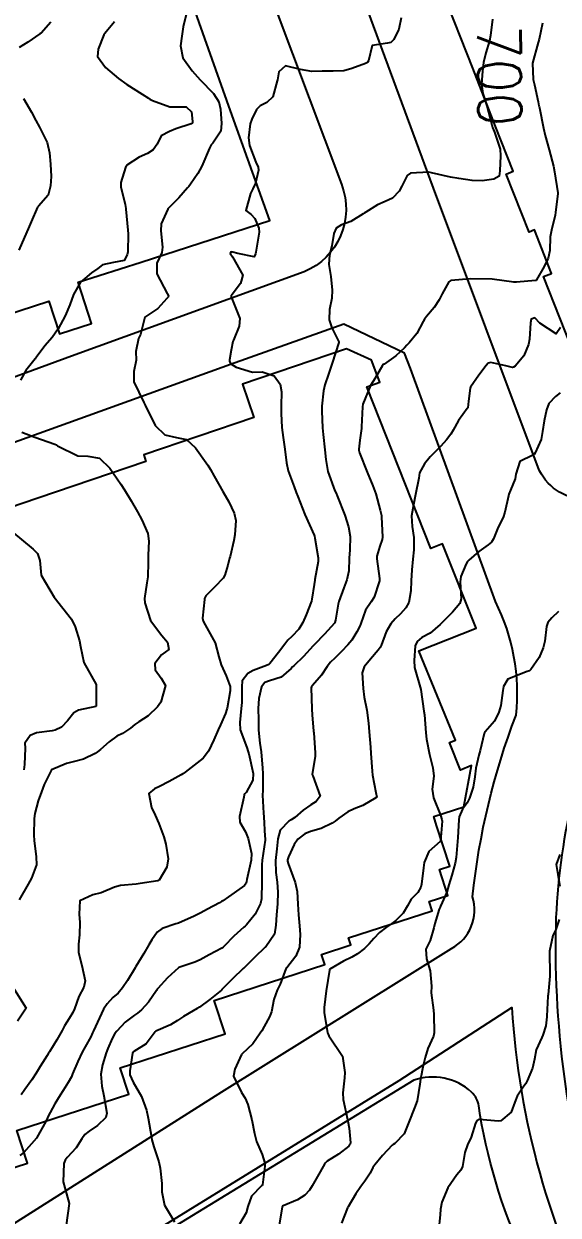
# Model space of a CAD drawing. Header units: metres. Extents: x 286371 to 293043, y 7462578 to 7466404.
# Drawn here: x 289746.4 to 289795.7, y 7464667.4 to 7464777.5 of the extents above; entities that cross this region are included whole.
import ezdxf
from ezdxf.enums import TextEntityAlignment as Align

# ---------------------------------------------------------------- set-up
doc = ezdxf.new("R2010")
doc.units = ezdxf.units.M
doc.header["$MEASUREMENT"] = 0
for name, color, linetype in [('Canteiro', 45, 'Continuous'), ('Cotas', 45, 'Continuous'), ('Curvas de Nivel 1m', 11, 'Continuous'), ('Curvas de Nivel 5m', 15, 'Continuous'), ('Edificações', 30, 'Continuous'), ('Vias primárias', 230, 'Continuous')]:
    doc.layers.add(name, color=color, linetype=linetype)
doc.styles.add('Style-STANDARD', font='STANDARD.shx')

msp = doc.modelspace()

# ---------------------------------------------------------------- linework, layer by layer
at = {"layer": 'Canteiro'}
msp.add_lwpolyline([(289782.35, 7464679.9), (289752.47, 7464661.6, 0.214546), (289751.17, 7464659.7, 0.307608), (289754.6, 7464652.02), (289790.71, 7464642.87, 0.535976), (289798.74, 7464650.15), (289792.47, 7464663.76, -0.07127), (289788.36, 7464677.54, 0.172882), (289787.69, 7464678.8, 0.274493)], format="xyb", close=True, dxfattribs=at)
at = {"layer": 'Curvas de Nivel 1m', "flags": 128}
for points, elevation in [([(289781.18, 7464778.04), (289780.99, 7464777), (289780.53, 7464776.05), (289780.23, 7464775.75), (289779.93, 7464775.7), (289778.53, 7464775.48), (289778.18, 7464774.08), (289778.07, 7464773.91), (289777.9, 7464773.82), (289776.64, 7464773.36), (289775.89, 7464773.15), (289774.92, 7464773.1), (289773.89, 7464773.12), (289772.96, 7464773.09), (289771.89, 7464773.25), (289770.5, 7464773.59), (289769.89, 7464773.06), (289769.77, 7464772.31), (289769.74, 7464772.21), (289769.33, 7464770.73), (289768.79, 7464770.22), (289768.17, 7464769.9), (289767.83, 7464769.57), (289767.4, 7464768.67), (289767.26, 7464768.24), (289767.09, 7464766.95), (289767.2, 7464766.24), (289767.76, 7464764.71), (289767.98, 7464764.23), (289768.02, 7464763.97), (289767.73, 7464762.77), (289767.51, 7464762.24), (289767.28, 7464761.8), (289766.84, 7464760.25), (289767.33, 7464759.88), (289767.68, 7464759.5), (289768.05, 7464758.62), (289768.08, 7464758.24), (289767.77, 7464756.38), (289767.74, 7464756.24), (289767.63, 7464755.96), (289766.1, 7464756.27), (289765.64, 7464756.4), (289765.49, 7464756.42), (289765.39, 7464756.28), (289765.63, 7464755.97), (289766.56, 7464754.26), (289766.36, 7464753.49), (289765.58, 7464752.49), (289765.49, 7464752.36), (289765.51, 7464752.28), (289765.57, 7464752.11), (289766.3, 7464750.26), (289766.24, 7464749.55), (289765.7, 7464748.27), (289765.66, 7464748.13), (289765.5, 7464747.34), (289765.33, 7464746.43), (289765.33, 7464746.28), (289765.47, 7464746.08), (289765.96, 7464745.78), (289767.46, 7464745.3), (289768.36, 7464745.33), (289769.46, 7464744.96), (289770.03, 7464744.21), (289770.14, 7464743.49), (289770.1, 7464742.2), (289770.12, 7464741.49), (289770.19, 7464740.2), (289770.3, 7464739.27), (289770.45, 7464738.2), (289770.61, 7464736.92), (289770.77, 7464736.19), (289771.3, 7464734.7), (289771.51, 7464734.18), (289771.65, 7464733.82), (289772.31, 7464732.17), (289773.15, 7464730.24), (289773.19, 7464730.16), (289773.23, 7464729.96), (289773.53, 7464728.15), (289773.52, 7464727.83), (289773.23, 7464726.15), (289773.22, 7464726.1), (289773.17, 7464725.7), (289772.96, 7464724.35), (289772.91, 7464724.16), (289772.41, 7464722.88), (289772.11, 7464722.17), (289771.73, 7464721.55), (289771.09, 7464720.9), (289770.73, 7464720.55), (289770.46, 7464720.19), (289769.86, 7464719.42), (289769.06, 7464718.39), (289768.97, 7464718.3), (289768.76, 7464718.22), (289767.53, 7464717.75), (289767.04, 7464717.47), (289766.5, 7464716.79), (289766.47, 7464716.25), (289766.47, 7464714.78), (289766.42, 7464714.25), (289766.3, 7464712.93), (289766.34, 7464712.25), (289766.93, 7464710.63), (289767.07, 7464710.24), (289767.12, 7464710.04), (289767.52, 7464708.24), (289767.49, 7464707.63), (289766.87, 7464706.48), (289766.76, 7464706.35), (289766.71, 7464706.25), (289766.68, 7464706.06), (289766.27, 7464704.26), (289766.3, 7464703.73), (289766.81, 7464702.85), (289767.07, 7464702.24), (289767.37, 7464700.83), (289767.33, 7464700.24), (289766.93, 7464698.44), (289766.92, 7464698.25), (289766.89, 7464698.1), (289766.74, 7464697.87), (289765.78, 7464697.22), (289764.72, 7464696.47), (289764.6, 7464696.4), (289764.41, 7464696.29), (289763.32, 7464695.69), (289762.7, 7464695.36), (289762.01, 7464695.01), (289760.69, 7464694.44), (289760.62, 7464694.41), (289760.39, 7464694.35), (289759.13, 7464693.92), (289758.67, 7464693.58), (289758.17, 7464692.88), (289757.88, 7464692.39), (289757.43, 7464691.61), (289756.69, 7464690.4), (289756.66, 7464690.36), (289756.62, 7464690.29), (289755.91, 7464689.11), (289755.47, 7464688.42), (289755.06, 7464687.95), (289754.58, 7464687.53), (289754.05, 7464686.96), (289753.72, 7464686.45), (289753.33, 7464685.67), (289752.78, 7464684.46), (289752.7, 7464684.29), (289752.53, 7464683.92), (289752.01, 7464682.97), (289751.75, 7464682.48), (289751.33, 7464681.64), (289750.86, 7464680.49), (289750.75, 7464680.21), (289750.46, 7464679.69), (289749.99, 7464678.96), (289749.7, 7464678.51), (289749.23, 7464677.72), (289748.58, 7464676.52), (289748.53, 7464676.41), (289748.41, 7464676.15), (289747.52, 7464674.54), (289746.36, 7464673.21), (289745.99, 7464672.93)], 701), ([(289761.35, 7464778.33), (289761.07, 7464777.21), (289760.94, 7464776.34), (289760.82, 7464775.44), (289761.03, 7464774.34), (289761.89, 7464773.15), (289762.63, 7464772.31), (289763.86, 7464771.06), (289764.36, 7464770.29), (289764.51, 7464769.61), (289764.61, 7464768.28), (289764.53, 7464767.56), (289763.79, 7464766.45), (289763.65, 7464766.3), (289763.49, 7464766.01), (289762.78, 7464764.32), (289762.41, 7464763.66), (289761.73, 7464762.66), (289761.59, 7464762.47), (289761.48, 7464762.34), (289760.65, 7464761.41), (289759.7, 7464760.44), (289759.66, 7464760.4), (289759.64, 7464760.37), (289759.04, 7464759.01), (289759, 7464758.37), (289759.16, 7464756.85), (289759.08, 7464756.37), (289758.64, 7464755.36), (289758.64, 7464754.38), (289759.58, 7464752.57), (289759.71, 7464752.36), (289759.69, 7464752.24), (289759.57, 7464752.1), (289758.74, 7464751.2), (289757.54, 7464750.39), (289757.13, 7464748.79), (289756.94, 7464748.4), (289756.7, 7464747.2), (289756.72, 7464746.41), (289756.5, 7464745.38), (289756.51, 7464744.41), (289757.42, 7464742.5), (289757.48, 7464742.39), (289757.55, 7464742.26), (289758.47, 7464740.38), (289759.37, 7464739.53), (289760.45, 7464739.27), (289761.37, 7464739.08), (289762.21, 7464738.32), (289763.33, 7464736.71), (289763.58, 7464736.3), (289763.92, 7464735.69), (289764.72, 7464734.28), (289765.28, 7464733.32), (289765.78, 7464732.27), (289765.92, 7464731.6), (289765.84, 7464730.27), (289765.75, 7464729.75), (289765.39, 7464728.27), (289765.35, 7464728.12), (289765.19, 7464727.48), (289764.91, 7464726.54), (289764.76, 7464726.28), (289763.99, 7464725.46), (289763.15, 7464724.63), (289763.04, 7464724.41), (289763.03, 7464724.31), (289762.85, 7464722.57), (289762.91, 7464722.31), (289763.11, 7464721.97), (289764.03, 7464720.29), (289764.35, 7464719), (289764.57, 7464718.28), (289765.04, 7464717.26), (289765.4, 7464716.27), (289765.42, 7464715.86), (289765.12, 7464714.27), (289765.1, 7464714.17), (289764.98, 7464713.78), (289764.51, 7464712.73), (289764.31, 7464712.28), (289763.91, 7464711.33), (289763.39, 7464710.3), (289762.91, 7464709.65), (289761.25, 7464708.34), (289761.03, 7464708.2), (289760.89, 7464708.11), (289759.76, 7464707.48), (289758.87, 7464707.04), (289758.43, 7464706.83), (289757.91, 7464706.39), (289758.15, 7464705.08), (289758.49, 7464704.38), (289758.82, 7464703.6), (289759.28, 7464702.37), (289759.47, 7464701.69), (289759.68, 7464700.36), (289759.55, 7464699.57), (289758.86, 7464698.37), (289758.78, 7464698.34), (289758.74, 7464698.33), (289757.08, 7464698.06), (289756.74, 7464698.01), (289755.29, 7464697.87), (289754.73, 7464697.72), (289753.48, 7464697.2), (289752.72, 7464697.01), (289751.51, 7464696.48), (289751.45, 7464695.23), (289751.52, 7464694.48), (289751.5, 7464693.32), (289751.39, 7464692.48), (289751.41, 7464691.71), (289751.71, 7464690.48), (289752.01, 7464689.07), (289751.88, 7464688.48), (289751.42, 7464687.64), (289751.02, 7464686.49), (289750.89, 7464686.15), (289750.55, 7464685.59), (289750.12, 7464684.92), (289749.89, 7464684.5), (289749.4, 7464683.63), (289748.71, 7464682.52), (289748.63, 7464682.39), (289748.5, 7464682.17), (289747.87, 7464681.15), (289747.49, 7464680.54), (289747.09, 7464679.92), (289746.45, 7464679.03), (289746.11, 7464678.56)], 702), ([(289748.84, 7464777.65), (289747.95, 7464776.63), (289747.9, 7464776.59), (289747.84, 7464776.55), (289746.71, 7464775.79), (289745.92, 7464775.29)], 704), ([(289754.73, 7464777.67), (289753.95, 7464776.73), (289753.82, 7464776.58), (289753.75, 7464776.46), (289753.23, 7464775.15), (289753.17, 7464774.47), (289753.89, 7464773.45), (289755.08, 7464772.44), (289755.87, 7464771.88), (289757.28, 7464770.98), (289757.85, 7464770.61), (289757.98, 7464770.53), (289758.22, 7464770.39), (289759.84, 7464769.81), (289761.33, 7464769.83), (289761.83, 7464769.34), (289761.94, 7464768.46), (289761.92, 7464768.33), (289761.81, 7464768.25), (289760.39, 7464767.77), (289759.8, 7464767.54), (289759.04, 7464767.14), (289758.66, 7464766.38), (289758.31, 7464765.85), (289757.77, 7464765.51), (289757.01, 7464765.16), (289755.85, 7464764.42), (289755.81, 7464764.36), (289755.75, 7464764.2), (289755.32, 7464762.84), (289755.31, 7464762.43), (289755.7, 7464760.78), (289755.76, 7464760.42), (289755.76, 7464760.35), (289755.97, 7464758.42), (289755.98, 7464758.09), (289755.95, 7464756.42), (289755.9, 7464756.15), (289755.62, 7464755.63), (289754.63, 7464755.43), (289753.62, 7464755.23), (289753.18, 7464754.89), (289752.59, 7464754.47), (289751.59, 7464753.61), (289750.94, 7464752.49), (289750.59, 7464751.53), (289750.17, 7464750.51), (289749.53, 7464749.3), (289748.96, 7464748.52), (289748.3, 7464747.73), (289747.49, 7464746.65), (289747.44, 7464746.59), (289747.41, 7464746.55), (289746.55, 7464745.47), (289746.04, 7464744.57)], 703), ([(289794.25, 7464777.54), (289793.94, 7464776.08), (289793.88, 7464775.84), (289793.85, 7464775.76), (289793.33, 7464773.85), (289793.39, 7464772.34), (289793.5, 7464771.85), (289793.85, 7464770.27), (289793.92, 7464769.92), (289793.94, 7464769.84), (289793.96, 7464769.72), (289794.33, 7464767.84), (289794.48, 7464767.16), (289794.85, 7464765.83), (289795.25, 7464764.32), (289795.35, 7464763.82), (289795.65, 7464761.88), (289795.65, 7464761.82), (289795.45, 7464760.06), (289795.41, 7464759.82), (289795.07, 7464758.41), (289794.96, 7464757.82), (289794.91, 7464756.55), (289794.78, 7464755.83), (289794.39, 7464755.06), (289793.7, 7464753.84), (289793.65, 7464753.78), (289793.59, 7464753.76), (289791.84, 7464753.63), (289791.59, 7464753.63), (289789.59, 7464753.9), (289787.59, 7464753.93), (289785.79, 7464753.76), (289785.59, 7464753.64), (289784.99, 7464752.55), (289784.69, 7464751.98), (289784.25, 7464751.29), (289783.54, 7464750.45), (289783.34, 7464750.2), (289783.23, 7464750), (289782.65, 7464748.88), (289781.94, 7464748.02), (289781.73, 7464747.8), (289781.5, 7464747.55), (289780.71, 7464746.81), (289779.62, 7464746.05), (289779.53, 7464746), (289779.47, 7464745.92), (289778.78, 7464744.74), (289778.36, 7464744.07), (289777.66, 7464742.34), (289777.62, 7464742.09), (289777.54, 7464740.25), (289777.53, 7464740.09), (289777.37, 7464739.02), (289777.27, 7464738.18), (289777.27, 7464738.1), (289777.35, 7464737.85), (289778.05, 7464736.08), (289778.58, 7464734.8), (289778.85, 7464734.07), (289779.27, 7464732.55), (289779.37, 7464732.06), (289779.39, 7464731.94), (289779.46, 7464730.06), (289779.43, 7464729.86), (289779.22, 7464729.22), (289778.96, 7464728.32), (289778.94, 7464728.07), (289779.18, 7464726.23), (289779.2, 7464726.06), (289779.2, 7464726.04), (289779.17, 7464725.94), (289778.7, 7464724.52), (289778.41, 7464724.08), (289777.9, 7464723.32), (289777.47, 7464722.09), (289777.37, 7464721.83), (289777.1, 7464721.32), (289776.64, 7464720.56), (289776.28, 7464720.11), (289775.68, 7464719.51), (289775.06, 7464718.9), (289774.66, 7464718.52), (289774.36, 7464718.13), (289773.85, 7464717.33), (289773.02, 7464716.36), (289772.92, 7464716.25), (289772.87, 7464716.16), (289772.94, 7464714.2), (289772.94, 7464714.16), (289772.98, 7464713.65), (289773.11, 7464712.15), (289773.12, 7464711.98), (289773.26, 7464710.15), (289773.24, 7464709.83), (289772.99, 7464708.15), (289773.03, 7464708.01), (289773.71, 7464706.14), (289773.34, 7464705.66), (289772.85, 7464705.35), (289772.16, 7464704.84), (289771.37, 7464704.18), (289771.05, 7464703.96), (289770.83, 7464703.83), (289770.02, 7464702.99), (289769.81, 7464702.2), (289769.71, 7464701.28), (289769.58, 7464700.2), (289769.63, 7464699.08), (289769.74, 7464698.2), (289769.81, 7464697.28), (289769.77, 7464696.2), (289769.68, 7464695.18), (289769.63, 7464694.21), (289769.49, 7464693.4), (289768.69, 7464692.22), (289768.67, 7464692.2), (289768.65, 7464692.19), (289767.66, 7464691.22), (289766.66, 7464690.25), (289766.65, 7464690.23), (289766.62, 7464690.22), (289765.63, 7464689.25), (289764.65, 7464688.28), (289764.63, 7464688.25), (289764.59, 7464688.22), (289763.54, 7464687.34), (289762.57, 7464686.64), (289762.36, 7464686.53), (289762, 7464686.32), (289761.11, 7464685.78), (289760.55, 7464685.42), (289759.89, 7464685.01), (289758.53, 7464684.42), (289758.5, 7464684.41), (289758.47, 7464684.38), (289757.65, 7464683.26), (289756.51, 7464682.56), (289756.42, 7464682.49), (289756.39, 7464682.41), (289756.13, 7464680.76), (289756.15, 7464680.41), (289756.46, 7464679.72), (289757.21, 7464678.39), (289757.68, 7464677.13), (289757.84, 7464676.38), (289758.14, 7464674.63), (289758.17, 7464674.38), (289758.37, 7464673.73), (289758.82, 7464672.37), (289758.93, 7464671.77), (289759.08, 7464670.36), (289759.08, 7464669.58), (289759.34, 7464668.36), (289760.26, 7464666.82)], 699), ([(289746.33, 7464770.57), (289747.07, 7464769.31), (289747.45, 7464768.55), (289747.8, 7464767.94), (289748.51, 7464766.53), (289748.73, 7464765.57), (289748.83, 7464764.53), (289748.87, 7464763.39), (289748.82, 7464762.53), (289748.59, 7464761.66), (289747.7, 7464760.64), (289747.65, 7464760.59), (289747.62, 7464760.55), (289747.03, 7464759.2), (289746.75, 7464758.56), (289746.43, 7464757.79), (289745.89, 7464756.57)], 704), ([(289795.92, 7464749.42), (289795.52, 7464748.85), (289794, 7464749.84), (289793.54, 7464750.33), (289793.19, 7464750.2), (289793.14, 7464749.85), (289793.03, 7464748.34), (289792.95, 7464747.85), (289792.53, 7464746.82), (289791.71, 7464745.87), (289791.58, 7464745.77), (289791.47, 7464745.74), (289790.87, 7464745.88), (289789.48, 7464746.21), (289789.24, 7464746.14), (289789.03, 7464745.91), (289788.36, 7464745.02), (289787.6, 7464743.93), (289787.56, 7464743.82), (289787.42, 7464742.62), (289787.34, 7464742.02), (289787.3, 7464741.94), (289786.5, 7464740.84), (289785.99, 7464739.96), (289785.77, 7464739.57), (289785.37, 7464739.04), (289784.86, 7464738.47), (289784.36, 7464737.98), (289783.86, 7464737.47), (289783.34, 7464736.83), (289782.9, 7464736), (289782.81, 7464735.5), (289782.53, 7464734.01), (289782.32, 7464733.05), (289782.16, 7464732.02), (289782.21, 7464731.06), (289782.36, 7464730.02), (289782.35, 7464728.88), (289782.26, 7464728.02), (289782.17, 7464727.03), (289782.13, 7464726.02), (289782.08, 7464725.1), (289781.91, 7464724.02), (289781.64, 7464723.52), (289781.12, 7464722.99), (289780.64, 7464722.52), (289780.23, 7464722.05), (289779.82, 7464721.33), (289779.34, 7464720.06), (289779.25, 7464719.88), (289779.07, 7464719.62), (289778.35, 7464718.79), (289777.77, 7464718.08), (289777.59, 7464717.53), (289777.67, 7464716.08), (289777.79, 7464715.29), (289778.03, 7464714.08), (289778.17, 7464712.87), (289778.24, 7464712.08), (289778.35, 7464710.65), (289778.4, 7464710.07), (289778.51, 7464708.46), (289778.56, 7464708.07), (289778.87, 7464706.49), (289778.94, 7464706.06), (289778.91, 7464706.02), (289778.86, 7464705.98), (289777.64, 7464705.29), (289776.85, 7464704.96), (289776.26, 7464704.69), (289775.44, 7464704.12), (289775.11, 7464703.84), (289774.83, 7464703.65), (289773.8, 7464703.16), (289772.81, 7464702.88), (289772.3, 7464702.67), (289771.64, 7464702.17), (289771.3, 7464701.67), (289770.78, 7464700.52), (289770.71, 7464700.25), (289770.71, 7464700.19), (289770.71, 7464700.12), (289770.77, 7464699.92), (289771.42, 7464698.17), (289771.59, 7464697.32), (289771.64, 7464696.17), (289771.7, 7464695.17), (289771.8, 7464694.17), (289771.87, 7464693.37), (289771.81, 7464692.18), (289771.46, 7464691.36), (289770.63, 7464690.28), (289770.58, 7464690.24), (289770.56, 7464690.2), (289770.02, 7464688.78), (289769.74, 7464688.21), (289769.44, 7464687.35), (289769.22, 7464686.21), (289769.03, 7464685.74), (289768.54, 7464684.86), (289768.32, 7464684.45), (289768.19, 7464684.23), (289767.49, 7464683.27), (289766.51, 7464682.32), (289766.47, 7464682.29), (289766.45, 7464682.26), (289765.84, 7464680.91), (289765.71, 7464680.27), (289766.44, 7464678.77), (289766.8, 7464678.25), (289767.03, 7464677.64), (289767.39, 7464676.24), (289767.64, 7464674.99), (289767.84, 7464674.23), (289768.36, 7464673.03), (289768.61, 7464672.22), (289768.61, 7464671.95), (289768.38, 7464670.22), (289768.35, 7464670.18), (289768.31, 7464670.15), (289767.36, 7464669.18), (289767.05, 7464668.24), (289766.88, 7464667.64), (289766.26, 7464666.61)], 698), ([(289795.86, 7464743.39), (289795.43, 7464743.07), (289794.82, 7464742.42), (289794.6, 7464741.83), (289794.41, 7464740.82), (289794.25, 7464739.83), (289794.11, 7464739.09), (289793.57, 7464737.84), (289793.48, 7464737.71), (289793.35, 7464737.65), (289792.16, 7464737.04), (289791.79, 7464735.87), (289791.72, 7464735.46), (289791.3, 7464734.39), (289791.14, 7464734.03), (289791.09, 7464733.88), (289790.78, 7464732.37), (289790.61, 7464731.88), (289790.16, 7464730.98), (289789.71, 7464729.9), (289789.53, 7464729.6), (289789.23, 7464729.35), (289788.38, 7464728.75), (289787.45, 7464727.93), (289787.33, 7464727.8), (289787.2, 7464727.59), (289786.7, 7464726.43), (289786.64, 7464725.95), (289786.74, 7464724.36), (289786.62, 7464723.95), (289785.94, 7464723.14), (289785.11, 7464722.3), (289784.95, 7464722.14), (289784.79, 7464721.98), (289783.88, 7464721.2), (289783.09, 7464720.78), (289782.67, 7464720.42), (289782.5, 7464720.01), (289782.4, 7464718.67), (289782.42, 7464718.01), (289783.01, 7464716), (289783.3, 7464714), (289783.34, 7464713.64), (289783.46, 7464712), (289783.54, 7464711.4), (289783.82, 7464709.99), (289784.13, 7464708.76), (289784.21, 7464707.98), (289784.07, 7464706.79), (289784.17, 7464705.98), (289784.84, 7464704.38), (289784.96, 7464703.97), (289784.97, 7464703.84), (289784.82, 7464701.97), (289784.8, 7464701.94), (289783.74, 7464701.04), (289783.33, 7464700), (289783.25, 7464699.52), (289783.07, 7464698), (289783.01, 7464697.73), (289782.73, 7464697.24), (289782.11, 7464696.62), (289781.77, 7464696.02), (289781.39, 7464695.34), (289780.69, 7464694.64), (289780.34, 7464694.39), (289779.83, 7464694.05), (289779.18, 7464693.55), (289778.67, 7464693), (289778.24, 7464692.49), (289777.8, 7464692.08), (289777.17, 7464691.57), (289776.64, 7464691.27), (289775.86, 7464690.88), (289774.62, 7464690.17), (289774.59, 7464690.13), (289774.57, 7464690.07), (289774.27, 7464688.14), (289774.08, 7464686.63), (289774.07, 7464686.14), (289774.4, 7464684.27), (289774.44, 7464684.14), (289774.53, 7464683.99), (289775.77, 7464682.12), (289775.98, 7464680.6), (289775.95, 7464680.11), (289775.82, 7464678.73), (289775.84, 7464678.11), (289776.23, 7464676.28), (289776.28, 7464676.11), (289776.39, 7464675.46), (289776.53, 7464674.1), (289776.49, 7464673.98), (289776.37, 7464673.82), (289775.42, 7464673.06), (289774.35, 7464672.41), (289774.2, 7464672.28), (289774.11, 7464672.14), (289773.46, 7464671.01), (289772.99, 7464670.15), (289772.74, 7464669.73), (289772.3, 7464669.29), (289771.62, 7464668.85), (289770.29, 7464668.28), (289770.23, 7464668.25), (289770.2, 7464668.2), (289769.94, 7464666.52)], 697), ([(289746.17, 7464739.77), (289747.38, 7464739.31), (289749.22, 7464738.66), (289749.37, 7464738.58), (289749.46, 7464738.51), (289751.34, 7464737.58), (289752.27, 7464737.54), (289753.34, 7464737.37), (289754.29, 7464736.44), (289755.3, 7464734.97), (289755.66, 7464734.42), (289756.26, 7464733.43), (289756.86, 7464732.4), (289757.25, 7464731.66), (289757.79, 7464730.39), (289757.91, 7464729.7), (289757.83, 7464728.39), (289757.83, 7464727.75), (289757.8, 7464726.39), (289757.7, 7464725.85), (289757.51, 7464724.39), (289757.53, 7464723.99), (289758.06, 7464722.38), (289759.09, 7464720.98), (289759.62, 7464720.36), (289759.73, 7464719.7), (289759.07, 7464719.18), (289758.44, 7464718.38), (289758.49, 7464717.82), (289759.03, 7464717.03), (289759.42, 7464716.36), (289759, 7464714.82), (289758.7, 7464714.38), (289757.83, 7464713.55), (289756.97, 7464713), (289756.61, 7464712.77), (289756.2, 7464712.42), (289755.46, 7464711.93), (289754.95, 7464711.67), (289754.23, 7464711.16), (289753.42, 7464710.46), (289753.15, 7464710.24), (289752.93, 7464710.09), (289751.85, 7464709.55), (289750.92, 7464709.3), (289750.28, 7464709.14), (289748.9, 7464708.56), (289748.88, 7464708.54), (289748.87, 7464708.52), (289748.22, 7464707.2), (289747.98, 7464706.54), (289747.69, 7464705.71), (289747.36, 7464704.55), (289747.31, 7464704.08), (289747.29, 7464702.55), (289747.31, 7464702.04), (289747.5, 7464700.54), (289747.52, 7464699.79), (289747.06, 7464698.55), (289746.74, 7464698), (289745.92, 7464696.57)], 703), ([(289745.23, 7464730.58), (289747.21, 7464728.96), (289747.6, 7464728.55), (289747.82, 7464727.92), (289747.96, 7464726.54), (289749.14, 7464724.52), (289750.75, 7464722.5), (289751.1, 7464721.78), (289751.49, 7464720.49), (289751.59, 7464719.97), (289751.88, 7464718.48), (289753.02, 7464716.46), (289753.02, 7464714.46), (289753.01, 7464714.44), (289752.99, 7464714.43), (289751.41, 7464714.07), (289750.98, 7464713.82), (289750.37, 7464713.11), (289749.84, 7464712.51), (289749.26, 7464712.22), (289748.96, 7464712.18), (289747.52, 7464711.98), (289746.95, 7464711.73), (289746.46, 7464711.04), (289746.47, 7464710.56), (289746.41, 7464709.07), (289746.34, 7464708.56)], 704), ([(289795.72, 7464723.21), (289795.12, 7464722.6), (289794.74, 7464722.19), (289794.61, 7464721.82), (289794.45, 7464720.46), (289794.31, 7464719.83), (289793.93, 7464718.96), (289793.18, 7464717.84), (289793.04, 7464717.73), (289792.84, 7464717.65), (289791.03, 7464716.93), (289790.64, 7464716.27), (289790.58, 7464715.89), (289790.39, 7464714.5), (289790.21, 7464713.9), (289789.8, 7464713.07), (289788.96, 7464712.09), (289788.88, 7464711.99), (289788.85, 7464711.92), (289788.48, 7464710.37), (289788.38, 7464709.92), (289788.1, 7464708.73), (289787.99, 7464707.93), (289787.83, 7464706.98), (289787.49, 7464705.94), (289787.28, 7464705.51), (289786.85, 7464704.93), (289786.56, 7464704.23), (289786.53, 7464703.95), (289786.44, 7464702.32), (289786.41, 7464701.95), (289786.27, 7464700.46), (289786.17, 7464699.95), (289785.86, 7464698.85), (289785.61, 7464697.96), (289785.42, 7464697.28), (289784.84, 7464695.97), (289784.79, 7464695.89), (289784.71, 7464695.69), (289784.31, 7464694.36), (289784.22, 7464693.98), (289783.86, 7464692.79), (289783.48, 7464691.99), (289783.52, 7464691.11), (289783.88, 7464689.99), (289783.99, 7464688.59), (289783.97, 7464687.98), (289784.17, 7464686.37), (289784.22, 7464685.98), (289784.24, 7464684.26), (289784.17, 7464683.98), (289783.66, 7464682.84), (289783.41, 7464681.99), (289783.23, 7464681.25), (289782.99, 7464680), (289782.93, 7464679.52), (289782.68, 7464678), (289782.42, 7464677.36), (289781.91, 7464676.02), (289781.47, 7464674.94), (289780.61, 7464674.04), (289780.46, 7464673.96), (289780.37, 7464673.89), (289779.48, 7464672.93), (289778.75, 7464672.07), (289778.59, 7464671.83), (289778.33, 7464671.32), (289777.84, 7464670.56), (289777.47, 7464670.09), (289777.01, 7464669.39), (289776.29, 7464668.21), (289776.25, 7464668.14), (289776.24, 7464668.11), (289775.67, 7464666.7)], 696), ([(289745.32, 7464688.57), (289746.56, 7464686.55), (289745.76, 7464685.35)], 703)]:
    msp.add_lwpolyline(points, dxfattribs=dict(at, elevation=elevation))
at = {"layer": 'Curvas de Nivel 5m', "flags": 128}
for points, elevation in [([(289789.62, 7464777.91), (289789.44, 7464776.42), (289789.35, 7464775.91), (289789.02, 7464774.81), (289788.81, 7464773.92), (289788.7, 7464773.11), (289788.6, 7464771.92), (289788.74, 7464771.04), (289789.11, 7464769.92), (289789.57, 7464768.16), (289789.63, 7464767.91), (289789.81, 7464767.48), (289790.35, 7464765.9), (289790.38, 7464765.29), (289790.3, 7464763.9), (289790.23, 7464763.42), (289789.74, 7464763.14), (289788.67, 7464762.99), (289787.74, 7464763), (289786.51, 7464763.19), (289785.74, 7464763.32), (289784.01, 7464763.73), (289783.75, 7464763.78), (289782.07, 7464763.7), (289781.75, 7464763.48), (289781.26, 7464762.5), (289781.02, 7464762.04), (289780.38, 7464761.37), (289779.71, 7464761.07), (289779.01, 7464760.76), (289777.92, 7464760.08), (289777.78, 7464759.99), (289777.69, 7464759.92), (289776.55, 7464759.23), (289775.68, 7464758.9), (289775.19, 7464758.6), (289774.97, 7464758.12), (289774.8, 7464756.97), (289774.58, 7464756.13), (289774.51, 7464755.24), (289774.7, 7464754.13), (289774.83, 7464752.87), (289774.8, 7464752.13), (289774.59, 7464751.08), (289774.55, 7464750.13), (289774.78, 7464749.39), (289775.43, 7464748.12), (289775.43, 7464748.04), (289774.83, 7464746.13), (289774.49, 7464745.11), (289774.15, 7464744.14), (289774.01, 7464743.57), (289773.86, 7464742.15), (289773.86, 7464741.69), (289773.94, 7464740.15), (289773.98, 7464739.55), (289774.15, 7464738.14), (289774.24, 7464737.24), (289774.41, 7464736.14), (289775.07, 7464734.35), (289775.18, 7464734.13), (289775.29, 7464733.88), (289776, 7464732.11), (289776.32, 7464731.03), (289776.47, 7464730.11), (289776.44, 7464728.88), (289776.4, 7464728.11), (289776.35, 7464726.94), (289776.17, 7464726.11), (289775.89, 7464725.38), (289775.45, 7464724.12), (289775.39, 7464723.87), (289775.12, 7464722.41), (289775.07, 7464722.17), (289775.05, 7464722.13), (289774.13, 7464721.11), (289773.2, 7464720.15), (289773.14, 7464720.09), (289773.08, 7464720.02), (289772.19, 7464719.04), (289771.29, 7464718.18), (289771.17, 7464718.07), (289771.05, 7464717.92), (289770.12, 7464717.12), (289769.03, 7464716.78), (289768.62, 7464716.63), (289768.3, 7464716.23), (289768.06, 7464715.17), (289768, 7464714.23), (289768.01, 7464713.19), (289768.01, 7464712.23), (289768.13, 7464711.03), (289768.26, 7464710.22), (289768.4, 7464708.73), (289768.43, 7464708.22), (289768.43, 7464706.67), (289768.4, 7464706.22), (289768.48, 7464704.58), (289768.5, 7464704.22), (289768.6, 7464702.43), (289768.65, 7464702.22), (289768.65, 7464702.07), (289768.37, 7464700.22), (289768.33, 7464699.78), (289768.34, 7464698.23), (289768.29, 7464696.66), (289768.2, 7464696.23), (289767.7, 7464695.23), (289766.91, 7464694.25), (289766.8, 7464694.14), (289766.68, 7464694.03), (289765.75, 7464693.19), (289764.84, 7464692.28), (289764.75, 7464692.18), (289764.65, 7464692.11), (289763.47, 7464691.47), (289762.63, 7464691.01), (289762.15, 7464690.8), (289760.75, 7464690.34), (289760.66, 7464690.31), (289760.62, 7464690.29), (289759.62, 7464689.35), (289758.72, 7464688.37), (289758.66, 7464688.3), (289758.59, 7464688.2), (289757.86, 7464687.1), (289757.23, 7464686.39), (289756.86, 7464686.1), (289756.56, 7464685.9), (289755.71, 7464685.25), (289754.93, 7464684.43), (289754.76, 7464684.2), (289754.52, 7464683.76), (289754.11, 7464682.84), (289753.97, 7464682.44), (289753.63, 7464681.31), (289753.47, 7464680.45), (289753.57, 7464679.34), (289753.74, 7464678.45), (289754.01, 7464676.85), (289753.91, 7464676.44), (289753.14, 7464675.72), (289752.39, 7464675.18), (289751.99, 7464674.87), (289751.72, 7464674.47), (289751.19, 7464673.66), (289750.36, 7464672.76), (289750.17, 7464672.5), (289750.06, 7464672.21), (289749.99, 7464670.51), (289750.3, 7464669.4), (289750.55, 7464668.5), (289750.25, 7464666.5)], 700), ([(289795.84, 7464700.76), (289795.51, 7464699.81), (289795.66, 7464698.91), (289795.85, 7464697.81)], 695), ([(289795.77, 7464694.73), (289795.46, 7464693.81), (289795.2, 7464693.28), (289794.9, 7464691.82), (289794.89, 7464691.57), (289794.93, 7464689.82), (289794.93, 7464689.5), (289794.77, 7464687.82), (289794.75, 7464687.65), (289794.63, 7464685.82), (289794.63, 7464685.75), (289794.54, 7464684.93), (289794.29, 7464684.06), (289794.17, 7464683.83), (289793.65, 7464682.7), (289793.5, 7464681.84), (289793.32, 7464681.01), (289792.83, 7464679.85), (289792.71, 7464679.6), (289792.45, 7464679.25), (289791.89, 7464678.42), (289791.7, 7464677.87), (289791.34, 7464676.95), (289790.41, 7464676.14), (289790.19, 7464676.1), (289788.41, 7464676.27), (289788.18, 7464676.15), (289788.07, 7464675.92), (289787.67, 7464674.64), (289787.32, 7464673.93), (289787.07, 7464673.23), (289786.85, 7464671.94), (289786.69, 7464671.59), (289786.33, 7464671.17), (289785.51, 7464669.96), (289784.95, 7464668.62), (289784.82, 7464667.98), (289784.79, 7464667.46), (289784.64, 7464665.98)], 695)]:
    msp.add_lwpolyline(points, dxfattribs=dict(at, elevation=elevation))
at = {"layer": 'Edificações'}
for points in [[(289741.91, 7464749.69), (289748.67, 7464751.86), (289749.64, 7464748.84), (289752.61, 7464749.79), (289751.38, 7464753.62), (289757.18, 7464755.48), (289769.07, 7464759.3), (289765.45, 7464769.46), (289760.5, 7464783.35)], [(289818.75, 7464782.55), (289822.51, 7464774.04), (289819.16, 7464771.98), (289819.79, 7464770.95), (289817.87, 7464770.07), (289815.93, 7464769.26), (289814.47, 7464772.77), (289811.69, 7464771.62), (289815.62, 7464762.12), (289816.16, 7464760.57), (289813.84, 7464756.88), (289810.07, 7464752), (289804.42, 7464743.04), (289798.85, 7464742.68), (289794.35, 7464754.14), (289795.08, 7464754.43), (289793.5, 7464758.45), (289793, 7464758.25), (289790.9, 7464763.6), (289791.54, 7464763.86), (289789.91, 7464768.01), (289787.8, 7464773.4), (289785.01, 7464780.5)], [(289736.98, 7464669.09), (289746.68, 7464672.25), (289745.71, 7464675.24), (289756.05, 7464678.61), (289755.26, 7464681.03), (289764.93, 7464684.18), (289763.93, 7464687.25), (289774.15, 7464690.58), (289773.85, 7464691.51), (289776.55, 7464692.39), (289776.34, 7464693.04), (289784.06, 7464695.56), (289783.78, 7464696.41), (289785.51, 7464696.97), (289784.73, 7464699.36), (289785.69, 7464699.67), (289784.47, 7464703.43), (289784.2, 7464704.25), (289786.98, 7464705.15), (289787.68, 7464708.96), (289786.68, 7464708.55), (289785.65, 7464711.08), (289786.2, 7464711.31), (289782.83, 7464719.56), (289788.11, 7464721.65), (289785.02, 7464729.46), (289783.92, 7464729.03), (289778.02, 7464743.94), (289779.21, 7464744.39), (289778.97, 7464745.02), (289778.45, 7464746.41), (289776.15, 7464747.45), (289766.55, 7464744.2), (289767.59, 7464741.12), (289757.42, 7464737.67), (289757.63, 7464737.04), (289747.66, 7464733.66), (289737.35, 7464730.16)]]:
    msp.add_lwpolyline(points, dxfattribs=at)
at = {"layer": 'Vias primárias'}
for points, elevation in [([(289853.44, 7464798.15), (289846.83, 7464792.16), (289844.55, 7464790.02, 0.046302), (289821.22, 7464763.69), (289812.01, 7464751.34), (289805.48, 7464741.32), (289803.7, 7464738.45, 0.011316), (289803.21, 7464737.62, 0.017476), (289802.53, 7464736.29, -0.653276), (289793.83, 7464736.51), (289784.17, 7464762.3), (289770.26, 7464800), (289765.85, 7464812.32, -0.312433), (289770.38, 7464821.57, -0.499229)], 690.57), ([(289861.16, 7464795.14), (289841.96, 7464776.37, 0.071292), (289813.06, 7464738.72, -0.013423), (289809.14, 7464732.17, 0.034047), (289800.74, 7464716.71, 0.100091), (289795.46, 7464694.2, 0.081884), (289799.68, 7464664.81, 0.036007), (289805.01, 7464653.3, 0.042511), (289813.91, 7464641.63, 0.085705), (289835.74, 7464625.72, 0.242424)], 693.91)]:
    msp.add_lwpolyline(points, format="xyb", dxfattribs=dict(at, elevation=elevation))
for points in [[(289652.5, 7464727.02), (289648.78, 7464735.18), (289645.83, 7464741.98), (289635.27, 7464765.3), (289638.13, 7464772.08), (289663.36, 7464781.58), (289695.22, 7464793.7), (289749.56, 7464814.05), (289757.68, 7464810.62), (289775.67, 7464762.66, -0.409561), (289772.23, 7464754.57), (289750.75, 7464746.77), (289726.69, 7464737.94), (289702.73, 7464729.25), (289686.44, 7464723.07), (289670.07, 7464717.03), (289666.16, 7464715.82), (289662.87, 7464714.53, -0.349635), (289657.35, 7464717.58)], [(289681.07, 7464673.73), (289703.91, 7464663.76), (289724.82, 7464658.23, 0.179506), (289735.8, 7464660.55), (289764.65, 7464678.81), (289785.84, 7464692.06, 0.356102), (289787.78, 7464696.85, -0.064584), (289791.8, 7464713.63, 0.145181), (289789.89, 7464724.13), (289782.05, 7464745.64), (289781.51, 7464747.07), (289775.9, 7464749.73), (289765.45, 7464746.01), (289725.22, 7464731.52), (289678.4, 7464713.98), (289666.42, 7464709.48, 0.426617), (289663.48, 7464702.61), (289665.46, 7464697.96), (289669.75, 7464688.45), (289672.42, 7464682.54, 0.178234)], [(289751.6, 7464661.72), (289781, 7464679.86), (289791.41, 7464686.6, 0.105409), (289799.7, 7464656.91), (289805.59, 7464647.74, 0.096566), (289822.71, 7464629.83), (289789.14, 7464641.19), (289753.88, 7464651.43, -0.415894)]]:
    msp.add_lwpolyline(points, format="xyb", close=True, dxfattribs=at)

# ---------------------------------------------------------------- texts
at = {"layer": 'Cotas', "style": 'Style-STANDARD'}
msp.add_text('700', height=4, rotation=270.6821, dxfattribs=at).set_placement((289790.26, 7464772.69, 700), align=Align.MIDDLE_CENTER)

doc.saveas('drawing.dxf')
